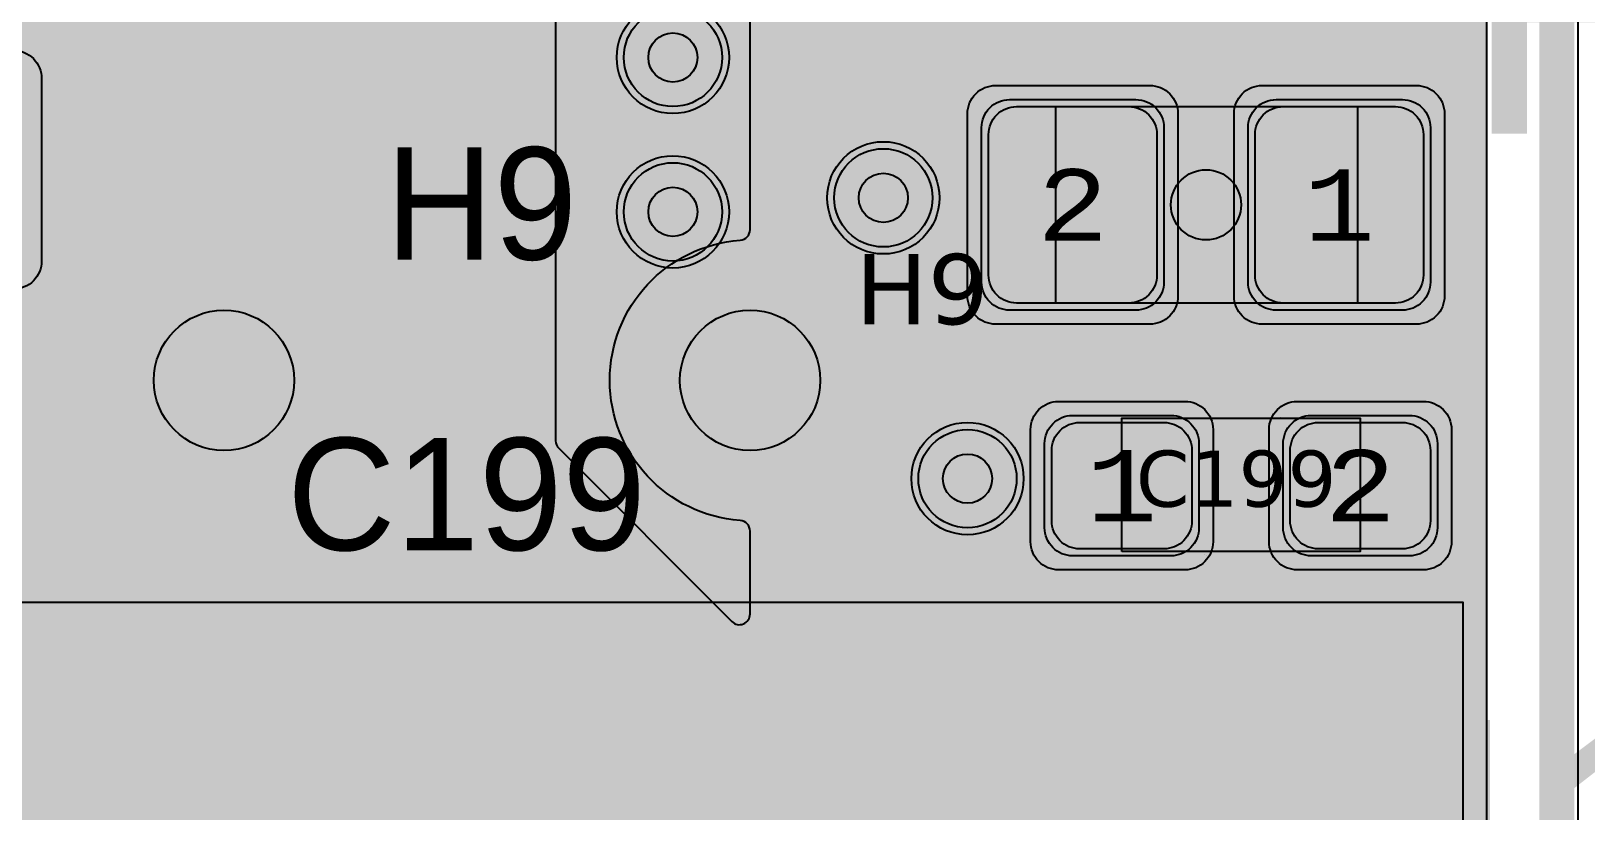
# Model space of a CAD drawing. Extents: x -28 to 199, y -61 to 255.
# Drawn here: x 159.12 to 170.21, y 186.43 to 191.99 of the extents above; entities that cross this region are included whole.
import ezdxf
from ezdxf.enums import TextEntityAlignment as Align

# ---------------------------------------------------------------- set-up
doc = ezdxf.new("R2010")
doc.units = 0
doc.header["$MEASUREMENT"] = 0
for name, color, linetype in [('ASSEMBLY_OUTLINES_TOP', 102, 'CONTINUOUS'), ('ASSEMBLY_PART_NUMBERS_BTM', 191, 'CONTINUOUS'), ('ASSEMBLY_PART_NUMBERS_TOP', 102, 'CONTINUOUS'), ('ASSEMBLY_REF_DES_TOP', 102, 'CONTINUOUS'), ('BOARD_OUTLINE', 10, 'CONTINUOUS'), ('DRILL_DRAWING', 21, 'CONTINUOUS'), ('GENERATED_SILKSCREEN_TOP', 140, 'CONTINUOUS'), ('MANUFACTURING_OUTLINES', 10, 'CONTINUOUS'), ('MOUNTING_HOLES_LAYER_2', 42, 'CONTINUOUS'), ('MOUNTING_HOLES_LAYER_3', 42, 'CONTINUOUS'), ('MOUNTING_HOLES_LAYER_BOT21', 42, 'CONTINUOUS'), ('MOUNTING_HOLES_LAYER_TOP', 42, 'CONTINUOUS'), ('PART_PADS_SMD_TOP', 150, 'CONTINUOUS'), ('PIN_NUMBERS_BTM', 8, 'CONTINUOUS'), ('PIN_NUMBERS_TOP', 8, 'CONTINUOUS'), ('PLACEMENT_OUTLINES_TOP', 130, 'CONTINUOUS'), ('PLANE_DATA_LAYER_BOTTOM', 10, 'CONTINUOUS'), ('PLANE_DATA_LAYER_TOP', 150, 'CONTINUOUS'), ('PLANE_SHAPES_LAYER_2', 230, 'CONTINUOUS'), ('PLANE_SHAPES_LAYER_3', 81, 'CONTINUOUS'), ('PLANE_SHAPES_LAYER_BOTTOM', 10, 'CONTINUOUS'), ('PLANE_SHAPES_LAYER_TOP', 150, 'CONTINUOUS'), ('ROUTE_BORDER', 151, 'CONTINUOUS'), ('SILKSCREEN_OUTLINES_TOP', 150, 'CONTINUOUS'), ('SILKSCREEN_REF_DES_TOP', 150, 'CONTINUOUS'), ('SOLDERMASK_PADS_BTM', 12, 'CONTINUOUS'), ('SOLDERMASK_PADS_TOP', 180, 'CONTINUOUS'), ('SOLDERPASTE_PADS_TOP', 180, 'CONTINUOUS'), ('TRACES_LAYER_BOTTOM', 10, 'CONTINUOUS'), ('TRACES_LAYER_TOP', 150, 'CONTINUOUS'), ('VIA_HOLES_LAYER_2', 30, 'CONTINUOUS'), ('VIA_HOLES_LAYER_3', 30, 'CONTINUOUS'), ('VIA_HOLES_LAYER_BOTTOM', 30, 'CONTINUOUS'), ('VIA_HOLES_LAYER_TOP', 30, 'CONTINUOUS'), ('VIA_PADS_LAYER_2', 230, 'CONTINUOUS'), ('VIA_PADS_LAYER_3', 81, 'CONTINUOUS'), ('VIA_PADS_LAYER_BOTTOM', 10, 'CONTINUOUS'), ('VIA_PADS_LAYER_TOP', 150, 'CONTINUOUS')]:
    doc.layers.add(name, color=color, linetype=linetype)
doc.styles.add('COURIER_NEW', font='COUR.TTF')
doc.styles.add('VERDANA', font='verdana.TTF')
doc.styles.add('VERIBEST_GERBER_0', font='txt')

msp = doc.modelspace()

# ---------------------------------------------------------------- hatches: boundary and pattern name
at = {"layer": 'ASSEMBLY_OUTLINES_TOP'}
h = msp.add_hatch(color=256, dxfattribs=at)
edge = h.paths.add_edge_path()
edge.add_arc((167.5, 190.75), 0.25, 0, 360)
at = {"layer": 'MOUNTING_HOLES_LAYER_2'}
h = msp.add_hatch(color=256, dxfattribs=at)
edge = h.paths.add_edge_path()
edge.add_arc((160.5, 189.5), 0.5, 0, 360)
h = msp.add_hatch(color=256, dxfattribs=at)
edge = h.paths.add_edge_path()
edge.add_arc((164.25, 189.5), 0.5, 0, 360)
at = {"layer": 'MOUNTING_HOLES_LAYER_3'}
h = msp.add_hatch(color=256, dxfattribs=at)
edge = h.paths.add_edge_path()
edge.add_arc((160.5, 189.5), 0.5, 0, 360)
h = msp.add_hatch(color=256, dxfattribs=at)
edge = h.paths.add_edge_path()
edge.add_arc((164.25, 189.5), 0.5, 0, 360)
at = {"layer": 'MOUNTING_HOLES_LAYER_BOT21'}
h = msp.add_hatch(color=256, dxfattribs=at)
edge = h.paths.add_edge_path()
edge.add_arc((160.5, 189.5), 0.5, 0, 360)
h = msp.add_hatch(color=256, dxfattribs=at)
edge = h.paths.add_edge_path()
edge.add_arc((164.25, 189.5), 0.5, 0, 360)
at = {"layer": 'MOUNTING_HOLES_LAYER_TOP'}
h = msp.add_hatch(color=256, dxfattribs=at)
edge = h.paths.add_edge_path()
edge.add_arc((160.5, 189.5), 0.5, 0, 360)
h = msp.add_hatch(color=256, dxfattribs=at)
edge = h.paths.add_edge_path()
edge.add_arc((164.25, 189.5), 0.5, 0, 360)
at = {"layer": 'PLANE_DATA_LAYER_BOTTOM'}
h = msp.add_hatch(color=256, dxfattribs=at)
h.paths.add_polyline_path([(169.5, 182.994348, -0.6681819935815638), (169.369918, 182.940467), (166.022318, 186.288067, -0.198909955685367), (166, 186.341948), (166, 188.182781, -0.2956984262160577), (166.045075, 188.252334, 0.6480680487453199), (166.045075, 189.347666, -0.2956984262160577), (166, 189.417219), (166, 217.499992, 0.414213562373095), (165.999992, 217.5), (158.000008, 217.5, 0.414213562373095), (158, 217.499992), (158, 214.902603, -0.198909955685367), (157.977682, 214.848722), (157.67296, 214.544, -0.6168695301195867), (157.543681, 214.586852, 0.8785732422549731), (156.353822, 214.567613, -0.381510988498814), (156.278107, 214.5), (154.489242, 214.5, -0.5383921361414893), (154.419199, 214.606207, 0.8971333277535124), (152.686954, 215.582199, -0.5138675206210099), (152.563046, 215.582199, 0.6767439981892426), (150.759836, 215.139914, -0.4545684732283138), (150.663608, 215.077263, 0.4628778347305008), (149.903822, 214.567613, -0.381510988498814), (149.828107, 214.5), (149.8262, 214.5, -0.414213562373095), (149.75, 214.5762), (149.75, 217.499992, 0.414213562373095), (149.749992, 217.5), (142.750008, 217.5, 0.414213562373095), (142.75, 217.499992), (142.75, 216.317137, -0.414213562373095), (142.6738, 216.240937), (130.8262, 216.240937, -0.414213562373095), (130.75, 216.317137), (130.75, 221.05161, -0.198909955685367), (130.772318, 221.105491), (131.644509, 221.977682, -0.1989133663344687), (131.698391, 222), (135.749992, 222, 0.414213562373095), (135.75, 222.000008), (135.75, 223.160834, -0.6295033319639212), (135.873908, 223.220251, 2.085404210499117), (135.873908, 224.779749, -0.629503331963921), (135.75, 224.839166), (135.75, 225.1738, -0.414213562373095), (135.8262, 225.25), (142.6738, 225.25, -0.414213562373095), (142.75, 225.1738), (142.75, 222.250008, 0.414213562373095), (142.750008, 222.25), (145.160834, 222.25, -0.6295033319639212), (145.220251, 222.126092, 2.085404210499117), (146.779749, 222.126092, -0.6295033319639212), (146.839166, 222.25), (147.910834, 222.25, -0.6295033319639212), (147.970251, 222.126092, 2.085404210499117), (149.529749, 222.126092, -0.6295033319639212), (149.589166, 222.25), (161.749992, 222.25, 0.414213562373095), (161.75, 222.250008), (161.75, 235.310363, -0.1756597936058653), (161.767701, 235.359192, 0.3625092994040193), (161.767701, 236.640808, -0.1756597936058653), (161.75, 236.689637), (161.75, 240.9238, -0.414213562373095), (161.8262, 241), (166.6738, 241, -0.414213562373095), (166.75, 240.9238), (166.75, 224.750008, 0.414213562373095), (166.750008, 224.75), (169.4238, 224.75, -0.414213562373095), (169.5, 224.6738)], flags=0)
h.paths.add_polyline_path([(133.75, 220, -0.9999999999999999), (135.75, 220, -0.9999999999999999)], flags=0)
h.paths.add_polyline_path([(137, 220, -0.9999999999999999), (139, 220, -0.9999999999999999)], flags=0)
h.paths.add_polyline_path([(138.04, 224, -0.9999999999999999), (140.04, 224, -0.9999999999999999)], flags=0)
h.paths.add_polyline_path([(140.25, 220, -0.9999999999999999), (142.25, 220, -0.9999999999999999)], flags=0)
h.paths.add_polyline_path([(161.96, 226.5, -0.9999999999999999), (163.96, 226.5, -0.9999999999999999)], flags=0)
h.paths.add_polyline_path([(161.96, 233, -0.9999999999999999), (163.96, 233, -0.9999999999999999)], flags=0)
h.paths.add_polyline_path([(161.96, 239.25, -0.9999999999999999), (163.96, 239.25, -0.9999999999999999)], flags=0)
h.paths.add_polyline_path([(163.285987, 219.388731, 1.7877343018547374), (163.285987, 220.411269, -0.1385740107174841), (163.246107, 220.4), (154.653893, 220.4, -0.1385740107174841), (154.614013, 220.411269, 1.7877343018547374), (154.614013, 219.388731, -0.1385740107174841), (154.653893, 219.4), (163.246107, 219.4, -0.1385740107174841)], flags=0)
h.paths.add_polyline_path([(164.5, 226.5, -0.9999999999999999), (166.5, 226.5, -0.9999999999999999)], flags=0)
h.paths.add_polyline_path([(164.5, 233, -0.9999999999999999), (166.5, 233, -0.9999999999999999)], flags=0)
h.paths.add_polyline_path([(164.5, 239.25, -0.9999999999999999), (166.5, 239.25, -0.9999999999999999)], flags=0)
at = {"layer": 'PLANE_DATA_LAYER_TOP'}
msp.add_hatch(color=256, dxfattribs=at).paths.add_polyline_path([(164.25, 205.6738, 0.414213562373095), (164.1738, 205.75), (163.421893, 205.75, 0.381510988498814), (163.346178, 205.682387, -0.892996716737021), (162.153822, 205.682387, 0.381510988498814), (162.078107, 205.75), (161.5762, 205.75, 0.414213562373095), (161.5, 205.6738), (161.5, 201.750008, -0.414213562373095), (161.499992, 201.75), (154.2262, 201.75, 0.414213562373095), (154.15, 201.6738), (154.15, 201.284993), (154.15, 201.284992, 0.1989099556852985), (154.172318, 201.231111), (158.04635, 197.357079, -0.1989122151386246), (158.192797, 197.003526), (158.192797, 195.517823, 0.0395919652812843), (158.19375, 195.505812, -0.0395902007634606), (158.2, 195.427002), (158.2, 195.427), (158.2, 195.3762, 0.414213562373095), (158.2762, 195.3), (161.095925, 195.3, -0.1989122151386246), (161.449478, 195.153553), (162.717217, 193.885814, -0.1989122151386141), (162.863664, 193.532261), (162.863664, 189.069764), (162.863664, 189.069763, 0.198909955685367), (162.885982, 189.015882), (164.119918, 187.781946, 0.6681819935815638), (164.25, 187.835827), (164.25, 187.835828), (164.25, 188.426501, 0.3936083065980414), (164.179195, 188.50251, -0.3936069474596152), (163.25, 189.5, -0.3936069474596152), (164.179195, 190.49749, 0.3936083065980414), (164.25, 190.573499), (164.25, 195.810362), (164.25, 195.810363, 0.1756597936058653), (164.232299, 195.859192, -0.1756616708770249), (164, 196.5, -0.1756616708770249), (164.232299, 197.140808, 0.1756597936058653), (164.25, 197.189637), (164.25, 197.189638)], flags=0)
h = msp.add_hatch(color=256, dxfattribs=at)
h.paths.add_polyline_path([(163.879888, 186.5762, -0.414213562373095), (163.803688, 186.5), (152.460998, 186.5, -0.819189251305587), (152.431587, 186.646495, 4.980872284116062), (151.968413, 186.646495, -0.8191892513054432), (151.939002, 186.5), (151.750008, 186.5, 0.414213562373095), (151.75, 186.499992), (151.75, 183.028669, -0.1989099556854355), (151.727682, 182.974788), (149.896447, 181.143553, 0.1989122151386141), (149.75, 180.79), (149.75, 177.0762, -0.414213562373095), (149.6738, 177), (148.7262, 177, -0.414213562373095), (148.65, 177.0762), (148.65, 195.268759, 0.1989122151386141), (148.503553, 195.622312), (144.422318, 199.703547, -0.198909955685367), (144.4, 199.757428), (144.4, 200.918278, -0.854439222134), (144.54869, 200.941765, 0.8544353290949517), (146.5, 201.25), (146.5, 201.250002, 0.0842844278408749), (146.443968, 201.580039, -0.6810727290850475), (146.551388, 201.672619, 0.7928637207765814), (148.465365, 203.87914, -0.1578452520740635), (148.450906, 203.9238, -0.414213562373095), (148.527106, 204), (151.6738, 204, -0.414213562373095), (151.75, 203.9238), (151.75, 203.589166, -0.629503331963921), (151.626092, 203.529749, 2.085404210499117), (151.626092, 201.970251, -0.6295033319639212), (151.75, 201.910834), (151.75, 201.750008, 0.414213562373095), (151.750008, 201.75), (153.0738, 201.75, -0.414213562373095), (153.15, 201.6738), (153.15, 201.046323, 0.1989122151386141), (153.296447, 200.69277), (157.170479, 196.818738, -0.198909955685367), (157.192797, 196.764857), (157.192797, 195.434201, 0.0395902007634605), (157.199047, 195.355391, -0.0395919652812855), (157.2, 195.34338), (157.2, 195.153893, -0.1385740107174842), (157.188731, 195.114013, 0.1385725087961739), (157.1, 194.8, 0.5864476275428755), (158.014013, 194.288731, -0.1385740107174031), (158.053893, 194.3), (160.857255, 194.3, -0.1989133663344687), (160.911137, 194.277682), (161.841346, 193.347473, -0.1989099556854355), (161.863664, 193.293592), (161.863664, 188.831094, 0.1989122151386141), (162.010111, 188.477541), (163.85757, 186.630082, -0.1989099556852985), (163.879888, 186.576201)], flags=0)
h.paths.add_polyline_path([(145.75, 199.25, -0.9999999999999999), (148.75, 199.25, -0.9999999999999999)], flags=0)
h.paths.add_polyline_path([(150.5, 201, -0.9999999999999999), (151.7, 201, -0.9999999999999999)], flags=0)
h.paths.add_polyline_path([(153.75, 190.75, -0.9999999999999999), (155.75, 190.75, -0.9999999999999999)], flags=0)
h.paths.add_polyline_path([(153.75, 193, -0.9999999999999999), (155.75, 193, -0.9999999999999999)], flags=0)
h.paths.add_polyline_path([(159.5, 189.5, -0.9999999999999999), (161.5, 189.5, -0.9999999999999999)], flags=0)
at = {"layer": 'PLANE_SHAPES_LAYER_2'}
h = msp.add_hatch(color=256, dxfattribs=at)
h.paths.add_polyline_path([(169.5, 129.25), (149.5, 129.25), (142.25, 122), (142.25, 90.5), (147.5, 90.5), (147.5, 80), (154, 80), (154, 69.25), (131.75, 69.25), (131.75, 73.25), (121.25, 73.25), (121.25, 81), (110.5, 81), (110.5, 125.75), (106.5, 125.75), (106.5, 128.75), (93.5, 128.75), (93.5, 120.25), (91.75, 120.25), (91.75, 121.5), (80, 121.5), (80, 118.25), (73.25, 118.25), (73.25, 124.5), (67.5, 124.5), (67.5, 128), (57.75, 128), (57.75, 120.25), (55.25, 120.25), (55.25, 121.5), (47.5, 121.5), (47.5, 119), (35, 119), (35, 134.75), (32.75, 134.75), (32.75, 159.75), (29.25, 159.75), (29.25, 175.25), (22.5, 175.25), (22.5, 195.25), (17.25, 195.25), (17.25, 198), (22.5, 198), (22.5, 216.5), (40.25, 216.5), (40.25, 235.5), (54.5, 235.5), (54.5, 254), (87.25, 254), (87.25, 236.25), (86.25, 236.25), (86.25, 228.75), (81, 228.75), (81, 218.75), (95.25, 218.75), (95.25, 194.5), (87, 194.5), (87, 172), (131.1, 172), (131.1, 208.75), (115.5, 208.75), (115.5, 213.75), (106.75, 213.75), (106.75, 218.75), (110.25, 222.25), (110.25, 226.25), (142.5, 226.25), (142.5, 221.5), (160.5, 221.5), (160.5, 240.75), (169.5, 240.75)])
h.paths.add_polyline_path([(35.5, 149.5), (41.75, 149.5), (41.75, 152), (39.25, 152), (39.25, 154), (37.75, 154), (37.75, 152), (35.5, 152)], flags=16)
h.paths.add_polyline_path([(37.5, 125.75), (37.5, 128.75), (42.75, 128.75), (42.75, 125.75)], flags=16)
h.paths.add_polyline_path([(52, 127.75), (52, 130.75), (54.25, 130.75), (54.25, 127.75)], flags=16)
h.paths.add_polyline_path([(50.75, 219.5), (50.75, 226.5), (71.75, 226.5), (71.75, 219.5)], flags=16)
h.paths.add_polyline_path([(66.5, 150.75), (66.5, 177.5), (72.25, 177.5), (72.25, 150.75)], flags=16)
h.paths.add_polyline_path([(47.25, 185.25), (73, 185.25), (73, 188.25), (70.25, 188.25), (70.25, 191), (47.25, 191)], flags=16)
h.paths.add_polyline_path([(84.5, 208), (84.5, 212.75), (85, 212.75), (85, 208)], flags=16)
h.paths.add_polyline_path([(61.5, 137.25), (87.75, 137.25), (87.75, 140.5), (84.75, 140.5), (84.75, 143), (61.5, 143)], flags=16)
h.paths.add_polyline_path([(88.75, 127), (88.75, 130), (91, 130), (91, 127)], flags=16)
h.paths.add_polyline_path([(85.5, 130.25), (85.5, 132.5), (91, 132.5), (91, 130.25)], flags=16)
h.paths.add_polyline_path([(108.75, 142.25), (135.75, 142.25), (135.75, 145.75), (132.25, 145.75), (132.25, 149), (108.75, 149)], flags=16)
h.paths.add_polyline_path([(114.25, 126.75), (140.75, 126.75), (140.75, 129.75), (137.25, 129.75), (137.25, 133), (114.25, 133)], flags=16)
h.paths.add_polyline_path([(155.25, 180.25), (166.25, 180.25), (166.25, 186.25), (152.25, 186.25), (152.25, 183), (155.25, 183)], flags=16)
at = {"layer": 'PLANE_SHAPES_LAYER_3'}
h = msp.add_hatch(color=256, dxfattribs=at)
h.paths.add_polyline_path([(169.5, 129.25), (149.5, 129.25), (142.25, 122), (142.25, 90.5), (147.5, 90.5), (147.5, 80), (154, 80), (154, 69.25), (131.75, 69.25), (131.75, 73.25), (121.25, 73.25), (121.25, 81), (110.5, 81), (110.5, 125.75), (106.5, 125.75), (106.5, 128.75), (93.5, 128.75), (93.5, 120.25), (91.75, 120.25), (91.75, 121.5), (80, 121.5), (80, 118.25), (73.25, 118.25), (73.25, 124.5), (67.5, 124.5), (67.5, 127.75), (58.25, 127.75), (58.25, 130.25), (88.75, 130.25), (88.75, 127), (91, 127), (91, 132.5), (55, 132.5), (55, 131.25), (52, 131.25), (52, 127.75), (55, 127.75), (55, 127.25), (57.75, 127.25), (57.75, 120.25), (55.25, 120.25), (55.25, 121.5), (47.5, 121.5), (47.5, 119), (35, 119), (35, 134.75), (32.75, 134.75), (32.75, 159.75), (29.25, 159.75), (29.25, 175.25), (22.5, 175.25), (22.5, 195.25), (17.25, 195.25), (17.25, 198), (22.5, 198), (22.5, 216.5), (40.25, 216.5), (40.25, 235.5), (54.5, 235.5), (54.5, 254), (87.25, 254), (87.25, 236.25), (86.25, 236.25), (86.25, 228.75), (81, 228.75), (81, 218.75), (95.25, 218.75), (95.25, 194.5), (87, 194.5), (87, 172), (131.1, 172), (131.1, 208.75), (115.5, 208.75), (115.5, 213.75), (106.75, 213.75), (106.75, 218.75), (110.25, 222.25), (110.25, 226.25), (142.5, 226.25), (142.5, 221.5), (160.5, 221.5), (160.5, 240.75), (169.5, 240.75)])
h.paths.add_polyline_path([(35.5, 149.5), (41.75, 149.5), (41.75, 152), (39.25, 152), (39.25, 154), (37.75, 154), (37.75, 152), (35.5, 152)], flags=16)
h.paths.add_polyline_path([(37.5, 125.75), (37.5, 128.75), (42.75, 128.75), (42.75, 125.75)], flags=16)
h.paths.add_polyline_path([(50.75, 219.5), (50.75, 226.5), (71.75, 226.5), (71.75, 219.5)], flags=16)
h.paths.add_polyline_path([(66.5, 150.75), (66.5, 177.5), (72.25, 177.5), (72.25, 150.75)], flags=16)
h.paths.add_polyline_path([(47.25, 185.25), (73, 185.25), (73, 188.25), (70.25, 188.25), (70.25, 191), (47.25, 191)], flags=16)
h.paths.add_polyline_path([(84.5, 208), (84.5, 212.75), (85, 212.75), (85, 208)], flags=16)
h.paths.add_polyline_path([(61.5, 137.25), (87.75, 137.25), (87.75, 140.5), (84.75, 140.5), (84.75, 143), (61.5, 143)], flags=16)
h.paths.add_polyline_path([(108.75, 142.25), (135.75, 142.25), (135.75, 145.75), (132.25, 145.75), (132.25, 149), (108.75, 149)], flags=16)
h.paths.add_polyline_path([(114.25, 126.75), (140.75, 126.75), (140.75, 129.75), (137.25, 129.75), (137.25, 133), (114.25, 133)], flags=16)
h.paths.add_polyline_path([(155.25, 180.25), (166.25, 180.25), (166.25, 186.25), (152.25, 186.25), (152.25, 183), (155.25, 183)], flags=16)
at = {"layer": 'VIA_HOLES_LAYER_2'}
h = msp.add_hatch(color=256, dxfattribs=at)
edge = h.paths.add_edge_path()
edge.add_arc((163.7, 191.8), 0.175, 0, 360)
h = msp.add_hatch(color=256, dxfattribs=at)
edge = h.paths.add_edge_path()
edge.add_arc((165.2, 190.8), 0.175, 0, 360)
h = msp.add_hatch(color=256, dxfattribs=at)
edge = h.paths.add_edge_path()
edge.add_arc((163.7, 190.7), 0.175, 0, 360)
h = msp.add_hatch(color=256, dxfattribs=at)
edge = h.paths.add_edge_path()
edge.add_arc((165.8, 188.8), 0.175, 0, 360)
at = {"layer": 'VIA_HOLES_LAYER_3'}
h = msp.add_hatch(color=256, dxfattribs=at)
edge = h.paths.add_edge_path()
edge.add_arc((163.7, 191.8), 0.175, 0, 360)
h = msp.add_hatch(color=256, dxfattribs=at)
edge = h.paths.add_edge_path()
edge.add_arc((165.2, 190.8), 0.175, 0, 360)
h = msp.add_hatch(color=256, dxfattribs=at)
edge = h.paths.add_edge_path()
edge.add_arc((163.7, 190.7), 0.175, 0, 360)
h = msp.add_hatch(color=256, dxfattribs=at)
edge = h.paths.add_edge_path()
edge.add_arc((165.8, 188.8), 0.175, 0, 360)
at = {"layer": 'VIA_HOLES_LAYER_BOTTOM'}
h = msp.add_hatch(color=256, dxfattribs=at)
edge = h.paths.add_edge_path()
edge.add_arc((163.7, 191.8), 0.175, 0, 360)
h = msp.add_hatch(color=256, dxfattribs=at)
edge = h.paths.add_edge_path()
edge.add_arc((165.2, 190.8), 0.175, 0, 360)
h = msp.add_hatch(color=256, dxfattribs=at)
edge = h.paths.add_edge_path()
edge.add_arc((163.7, 190.7), 0.175, 0, 360)
h = msp.add_hatch(color=256, dxfattribs=at)
edge = h.paths.add_edge_path()
edge.add_arc((165.8, 188.8), 0.175, 0, 360)
at = {"layer": 'VIA_HOLES_LAYER_TOP'}
h = msp.add_hatch(color=256, dxfattribs=at)
edge = h.paths.add_edge_path()
edge.add_arc((163.7, 191.8), 0.175, 0, 360)
h = msp.add_hatch(color=256, dxfattribs=at)
edge = h.paths.add_edge_path()
edge.add_arc((165.2, 190.8), 0.175, 0, 360)
h = msp.add_hatch(color=256, dxfattribs=at)
edge = h.paths.add_edge_path()
edge.add_arc((163.7, 190.7), 0.175, 0, 360)
h = msp.add_hatch(color=256, dxfattribs=at)
edge = h.paths.add_edge_path()
edge.add_arc((165.8, 188.8), 0.175, 0, 360)

# ---------------------------------------------------------------- linework, layer by layer
at = {"layer": 'ASSEMBLY_OUTLINES_TOP'}
for points in [[(166.43, 190.05), (166.43, 191.45), (168.58, 191.45), (168.58, 190.05)], [(166.9, 188.28), (166.9, 189.23), (168.6, 189.23), (168.6, 188.28)]]:
    msp.add_lwpolyline(points, close=True, dxfattribs=at)
at = {"layer": 'ASSEMBLY_OUTLINES_TOP', "const_width": 0.1}
msp.add_lwpolyline([(166.75, 190.25), (166.75, 191.25)], dxfattribs=at)
at = {"layer": 'ASSEMBLY_OUTLINES_TOP'}
for points, const_width in [([(167, 190.25), (167, 191.25), (168, 191.25), (168, 190.25)], 0.1), ([(148.83, 178.62), (148.83, 187.92), (169.33, 187.92), (169.33, 178.62)], 0.2)]:
    msp.add_lwpolyline(points, close=True, dxfattribs=dict(at, const_width=const_width))
msp.add_circle((167.5, 190.75), 0.25, dxfattribs=at)
msp.add_solid([(157.91, 187.54), (160.41, 187.54), (157.91, 188.29), (160.41, 188.29)], dxfattribs=at)
at = {"layer": 'BOARD_OUTLINE', "const_width": 0.25}
msp.add_lwpolyline([(0, 1.5), (0, 253.5, -0.4142135624), (1.5, 255), (168.5, 255, -0.4142135624), (170, 253.5), (170, 1.5, -0.4142135624), (168.5, 0), (1.5, 0, -0.4142135624)], format="xyb", close=True, dxfattribs=at)
at = {"layer": 'GENERATED_SILKSCREEN_TOP', "const_width": 0.15}
for points in [[(165.65, 190), (165.65, 191.5)], [(161.7572, 190.3624), (161.7588, 190.356), (161.7628, 190.352), (161.7676, 190.3496), (161.7732, 190.3488), (161.7796, 190.3496), (161.7852, 190.352), (161.7892, 190.356), (161.7908, 190.3624), (161.7908, 190.7304), (162.2972, 190.7304), (162.2972, 190.3624), (162.298, 190.356), (162.302, 190.352), (162.3076, 190.3496), (162.3132, 190.3488), (162.3188, 190.3496), (162.3236, 190.352), (162.3276, 190.356), (162.3292, 190.3624), (162.3292, 191.1304), (162.3276, 191.136), (162.3236, 191.1408), (162.3188, 191.1432), (162.3132, 191.144), (162.3076, 191.1432), (162.302, 191.1408), (162.298, 191.136), (162.2972, 191.1304), (162.2972, 190.7624), (161.7908, 190.7624), (161.7908, 191.1304), (161.7892, 191.136), (161.7852, 191.1408), (161.7796, 191.1432), (161.7732, 191.144), (161.7676, 191.1432), (161.7628, 191.1408), (161.7588, 191.136), (161.7572, 191.1304), (161.7572, 190.3624)], [(162.6556, 190.3496), (162.5212, 190.4592), (162.5172, 190.4632), (162.5164, 190.4656), (162.5164, 190.468), (162.5172, 190.4736), (162.5204, 190.4792), (162.5236, 190.4832), (162.5284, 190.4864), (162.534, 190.4872), (162.5396, 190.4856), (162.67, 190.3792), (162.9284, 190.3792), (163.0532, 190.48), (163.0532, 190.7672), (162.9444, 190.6792), (162.9412, 190.6776), (162.9404, 190.6768), (162.938, 190.676), (162.9348, 190.676), (162.6652, 190.676), (162.662, 190.676), (162.6572, 190.6776), (162.6556, 190.6792), (162.5212, 190.788), (162.5196, 190.7888), (162.518, 190.7904), (162.5164, 190.7928), (162.5148, 190.7984), (162.514, 190.8016), (162.514, 191.0208), (162.5148, 191.0248), (162.5164, 191.028), (162.518, 191.0304), (162.5196, 191.0312), (162.5212, 191.0336), (162.6556, 191.1432), (162.6588, 191.144), (162.6612, 191.1448), (162.662, 191.1456), (162.6652, 191.1464), (162.9348, 191.1464), (162.938, 191.1456), (162.9388, 191.1456), (162.9396, 191.1448), (162.942, 191.144), (162.9452, 191.1432), (163.0796, 191.0336), (163.082, 191.0296), (163.0828, 191.0264), (163.0844, 191.024), (163.0852, 191.0208), (163.0852, 190.472), (163.0844, 190.4696), (163.0828, 190.464), (163.082, 190.4624), (163.0796, 190.4592), (162.9452, 190.3496), (162.9412, 190.348), (162.9404, 190.3472), (162.9388, 190.3472), (162.9372, 190.3464), (162.9364, 190.3464), (162.9348, 190.3464), (162.6652, 190.3464), (162.662, 190.3472), (162.6588, 190.348), (162.6556, 190.3496)], [(162.5468, 191.0128), (162.5468, 190.8096), (162.67, 190.708), (162.9284, 190.708), (163.0532, 190.8096), (163.0532, 191.0128), (162.9284, 191.1136), (162.67, 191.1136), (162.5468, 191.0128)], [(161.9272, 188.3092), (161.9208, 188.3076), (161.9176, 188.3044), (161.9152, 188.2988), (161.9144, 188.2924), (161.9152, 188.2868), (161.9176, 188.2812), (161.9208, 188.2772), (161.9272, 188.2764), (162.2392, 188.2764), (162.2448, 188.2772), (162.2496, 188.2812), (162.252, 188.2868), (162.2528, 188.2924), (162.252, 188.2988), (162.2496, 188.3044), (162.2448, 188.3076), (162.2392, 188.3092), (162.0984, 188.3092), (162.0984, 189.0604), (162.0976, 189.066), (162.0952, 189.07), (162.0912, 189.0724), (162.0856, 189.0732), (162.0816, 189.074), (162.0776, 189.074), (162.0744, 189.0724), (162.0712, 189.0692), (161.9152, 188.85), (161.9128, 188.8444), (161.9128, 188.8388), (161.9152, 188.834), (161.9192, 188.83), (161.924, 188.8268), (161.9296, 188.8252), (161.9328, 188.8252), (161.9352, 188.826), (161.9392, 188.8308), (162.0672, 189.01), (162.0672, 188.3092), (161.9272, 188.3092)], [(161.1992, 188.2796), (161.0648, 188.3892), (161.0608, 188.3916), (161.06, 188.3948), (161.0584, 188.398), (161.0576, 188.402), (161.0576, 188.9508), (161.0584, 188.9548), (161.06, 188.958), (161.0616, 188.9596), (161.0624, 188.9612), (161.064, 188.9636), (161.1992, 189.0732), (161.2016, 189.074), (161.204, 189.0748), (161.2048, 189.0756), (161.208, 189.0764), (161.4776, 189.0764), (161.4816, 189.0756), (161.4832, 189.0748), (161.4856, 189.074), (161.488, 189.0732), (161.6232, 188.9636), (161.6264, 188.9596), (161.628, 188.9532), (161.6272, 188.9484), (161.6256, 188.9444), (161.6232, 188.9412), (161.6192, 188.938), (161.6152, 188.9356), (161.6112, 188.9348), (161.6072, 188.9348), (161.604, 188.9372), (161.472, 189.0436), (161.2136, 189.0436), (161.0904, 188.9428), (161.0904, 188.41), (161.2136, 188.3092), (161.472, 188.3092), (161.604, 188.4156), (161.6072, 188.4172), (161.6112, 188.418), (161.6152, 188.4172), (161.6192, 188.4148), (161.6232, 188.4116), (161.6256, 188.4076), (161.6272, 188.4028), (161.628, 188.398), (161.6264, 188.3932), (161.6232, 188.3892), (161.488, 188.2796), (161.4848, 188.278), (161.484, 188.2772), (161.4816, 188.2772), (161.4808, 188.2764), (161.48, 188.2764), (161.4776, 188.2764), (161.208, 188.2764), (161.2048, 188.2772), (161.2016, 188.278), (161.1992, 188.2796)], [(162.6816, 188.2796), (162.5472, 188.3892), (162.5432, 188.3932), (162.5424, 188.3956), (162.5424, 188.398), (162.5432, 188.4036), (162.5464, 188.4092), (162.5496, 188.4132), (162.5544, 188.4164), (162.56, 188.4172), (162.5656, 188.4156), (162.696, 188.3092), (162.9544, 188.3092), (163.0792, 188.41), (163.0792, 188.6972), (162.9704, 188.6092), (162.9672, 188.6076), (162.9664, 188.6068), (162.964, 188.606), (162.9608, 188.606), (162.6912, 188.606), (162.688, 188.606), (162.6832, 188.6076), (162.6816, 188.6092), (162.5472, 188.718), (162.5456, 188.7188), (162.544, 188.7204), (162.5424, 188.7228), (162.5408, 188.7284), (162.54, 188.7316), (162.54, 188.9508), (162.5408, 188.9548), (162.5424, 188.958), (162.544, 188.9604), (162.5456, 188.9612), (162.5472, 188.9636), (162.6816, 189.0732), (162.6848, 189.074), (162.6872, 189.0748), (162.688, 189.0756), (162.6912, 189.0764), (162.9608, 189.0764), (162.964, 189.0756), (162.9648, 189.0756), (162.9656, 189.0748), (162.968, 189.074), (162.9712, 189.0732), (163.1056, 188.9636), (163.108, 188.9596), (163.1088, 188.9564), (163.1104, 188.954), (163.1112, 188.9508), (163.1112, 188.402), (163.1104, 188.3996), (163.1088, 188.394), (163.108, 188.3924), (163.1056, 188.3892), (162.9712, 188.2796), (162.9672, 188.278), (162.9664, 188.2772), (162.9648, 188.2772), (162.9632, 188.2764), (162.9624, 188.2764), (162.9608, 188.2764), (162.6912, 188.2764), (162.688, 188.2772), (162.6848, 188.278), (162.6816, 188.2796)], [(162.5728, 188.9428), (162.5728, 188.7396), (162.696, 188.638), (162.9544, 188.638), (163.0792, 188.7396), (163.0792, 188.9428), (162.9544, 189.0436), (162.696, 189.0436), (162.5728, 188.9428)], [(163.4376, 188.2796), (163.3032, 188.3892), (163.2992, 188.3932), (163.2984, 188.3956), (163.2984, 188.398), (163.2992, 188.4036), (163.3024, 188.4092), (163.3056, 188.4132), (163.3104, 188.4164), (163.316, 188.4172), (163.3216, 188.4156), (163.452, 188.3092), (163.7104, 188.3092), (163.8352, 188.41), (163.8352, 188.6972), (163.7264, 188.6092), (163.7232, 188.6076), (163.7224, 188.6068), (163.72, 188.606), (163.7168, 188.606), (163.4472, 188.606), (163.444, 188.606), (163.4392, 188.6076), (163.4376, 188.6092), (163.3032, 188.718), (163.3016, 188.7188), (163.3, 188.7204), (163.2984, 188.7228), (163.2968, 188.7284), (163.296, 188.7316), (163.296, 188.9508), (163.2968, 188.9548), (163.2984, 188.958), (163.3, 188.9604), (163.3016, 188.9612), (163.3032, 188.9636), (163.4376, 189.0732), (163.4408, 189.074), (163.4432, 189.0748), (163.444, 189.0756), (163.4472, 189.0764), (163.7168, 189.0764), (163.72, 189.0756), (163.7208, 189.0756), (163.7216, 189.0748), (163.724, 189.074), (163.7272, 189.0732), (163.8616, 188.9636), (163.864, 188.9596), (163.8648, 188.9564), (163.8664, 188.954), (163.8672, 188.9508), (163.8672, 188.402), (163.8664, 188.3996), (163.8648, 188.394), (163.864, 188.3924), (163.8616, 188.3892), (163.7272, 188.2796), (163.7232, 188.278), (163.7224, 188.2772), (163.7208, 188.2772), (163.7192, 188.2764), (163.7184, 188.2764), (163.7168, 188.2764), (163.4472, 188.2764), (163.444, 188.2772), (163.4408, 188.278), (163.4376, 188.2796)], [(163.3288, 188.9428), (163.3288, 188.7396), (163.452, 188.638), (163.7104, 188.638), (163.8352, 188.7396), (163.8352, 188.9428), (163.7104, 189.0436), (163.452, 189.0436), (163.3288, 188.9428)]]:
    msp.add_lwpolyline(points, dxfattribs=at)
for points in [[(167.769515, 191.450005, 1.10969e-05), (167.769508, 191.449995), (167.230492, 191.449995, 1.10969e-05), (167.230485, 191.450005), (167.769515, 191.450005)], [(167.769515, 190.049995), (167.230485, 190.049995, 1.10969e-05), (167.230492, 190.050005), (167.769508, 190.050005, 1.10969e-05), (167.769515, 190.049995)], [(168.042098, 189.230005, 1.22306e-05), (168.042089, 189.229995), (167.457911, 189.229995, 1.22306e-05), (167.457902, 189.230005), (168.042098, 189.230005)], [(168.033844, 188.279995), (167.466156, 188.279995, 1.1642e-05), (167.466164, 188.280005), (168.033836, 188.280005, 1.1642e-05), (168.033844, 188.279995)]]:
    msp.add_lwpolyline(points, format="xyb", dxfattribs=at)
msp.add_lwpolyline([(148.83, 178.62), (148.83, 187.92), (169.33, 187.92), (169.33, 178.62)], close=True, dxfattribs=at)
at = {"layer": 'MANUFACTURING_OUTLINES'}
msp.add_lwpolyline([(170.150405, 1.5, -0.4142135624), (168.5, -0.150405), (1.5, -0.150405, -0.4142135624), (-0.150405, 1.5), (-0.150405, 253.5, -0.4142135624), (1.5, 255.150405), (168.5, 255.150405, -0.4142135624), (170.150405, 253.5)], format="xyb", close=True, dxfattribs=at)
at = {"layer": 'MOUNTING_HOLES_LAYER_2'}
for centre in [(160.5, 189.5), (164.25, 189.5)]:
    msp.add_circle(centre, 0.5, dxfattribs=at)
at = {"layer": 'MOUNTING_HOLES_LAYER_3'}
for centre in [(160.5, 189.5), (164.25, 189.5)]:
    msp.add_circle(centre, 0.5, dxfattribs=at)
at = {"layer": 'MOUNTING_HOLES_LAYER_BOT21'}
for centre in [(160.5, 189.5), (164.25, 189.5)]:
    msp.add_circle(centre, 0.5, dxfattribs=at)
at = {"layer": 'MOUNTING_HOLES_LAYER_TOP'}
for centre in [(160.5, 189.5), (164.25, 189.5)]:
    msp.add_circle(centre, 0.5, dxfattribs=at)
at = {"layer": 'PART_PADS_SMD_TOP'}
for points in [[(167, 191.5, -0.4142135624), (167.2, 191.3), (167.2, 190.2, -0.4142135624), (167, 190), (166.1, 190, -0.4142135624), (165.9, 190.2), (165.9, 191.3, -0.4142135624), (166.1, 191.5)], [(168.9, 191.5, -0.4142135624), (169.1, 191.3), (169.1, 190.2, -0.4142135624), (168.9, 190), (168, 190, -0.4142135624), (167.8, 190.2), (167.8, 191.3, -0.4142135624), (168, 191.5)], [(166.35, 189.05, -0.4142135624), (166.55, 189.25), (167.25, 189.25, -0.4142135624), (167.45, 189.05), (167.45, 188.45, -0.4142135624), (167.25, 188.25), (166.55, 188.25, -0.4142135624), (166.35, 188.45)], [(168.05, 189.05, -0.4142135624), (168.25, 189.25), (168.95, 189.25, -0.4142135624), (169.15, 189.05), (169.15, 188.45, -0.4142135624), (168.95, 188.25), (168.25, 188.25, -0.4142135624), (168.05, 188.45)]]:
    msp.add_lwpolyline(points, format="xyb", close=True, dxfattribs=at)
at = {"layer": 'PLACEMENT_OUTLINES_TOP'}
for points in [[(166.43, 190.05), (166.43, 191.45), (168.58, 191.45), (168.58, 190.05)], [(166.9, 188.28), (166.9, 189.23), (168.6, 189.23), (168.6, 188.28)], [(148.83, 178.62), (148.83, 187.92), (169.33, 187.92), (169.33, 178.62)]]:
    msp.add_lwpolyline(points, close=True, dxfattribs=at)
at = {"layer": 'PLANE_DATA_LAYER_TOP'}
msp.add_lwpolyline([(158.2762, 195.3), (161.095925, 195.3, -0.1989122151), (161.449478, 195.153553), (162.717217, 193.885814, -0.1989122151), (162.863664, 193.532261), (162.863664, 189.069764), (162.863664, 189.069763, 0.1989099557), (162.885982, 189.015882), (164.119918, 187.781946, 0.6681819936), (164.25, 187.835827), (164.25, 187.835828), (164.25, 188.426501, 0.3936083066), (164.179195, 188.50251, -0.3936069475), (163.25, 189.5, -0.3936069475), (164.179195, 190.49749, 0.3936083066), (164.25, 190.573499), (164.25, 195.810362), (164.25, 195.810363, 0.1756597936), (164.232299, 195.859192, -0.1756616709), (164, 196.5, -0.1756616709), (164.232299, 197.140808, 0.1756597936), (164.25, 197.189637), (164.25, 197.189638), (164.25, 205.6738, 0.4142135624)], format="xyb", dxfattribs=at)
at = {"layer": 'PLANE_SHAPES_LAYER_BOTTOM'}
msp.add_solid([(166, 178.75), (169.5, 178.75), (166, 218.25), (169.5, 218.25)], dxfattribs=at)
at = {"layer": 'PLANE_SHAPES_LAYER_TOP'}
msp.add_solid([(151.75, 186.5), (164.25, 186.5), (151.75, 201.75), (164.25, 201.75)], dxfattribs=at)
at = {"layer": 'ROUTE_BORDER'}
msp.add_lwpolyline([(0.635, 2.135), (0.635, 252.5, -0.4142135624), (2.135, 254), (168, 254, -0.4142135624), (169.5, 252.5), (169.5, 2.135, -0.4142135624), (168, 0.635), (2.135, 0.635, -0.4142135624)], format="xyb", close=True, dxfattribs=at)
at = {"layer": 'SILKSCREEN_OUTLINES_TOP', "const_width": 0.15}
msp.add_lwpolyline([(165.65, 190), (165.65, 191.5)], dxfattribs=at)
at = {"layer": 'SILKSCREEN_OUTLINES_TOP'}
for points in [[(166.43, 190.05), (166.43, 191.45), (168.58, 191.45), (168.58, 190.05)], [(166.9, 188.28), (166.9, 189.23), (168.6, 189.23), (168.6, 188.28)], [(148.83, 178.62), (148.83, 187.92), (169.33, 187.92), (169.33, 178.62)]]:
    msp.add_lwpolyline(points, close=True, dxfattribs=at)
at = {"layer": 'SOLDERMASK_PADS_BTM'}
msp.add_lwpolyline([(159, 191.85, -0.4142135624), (159.2, 191.65), (159.2, 190.35, -0.4142135624), (159, 190.15), (157.9, 190.15, -0.4142135624), (157.7, 190.35), (157.7, 191.65, -0.4142135624), (157.9, 191.85)], format="xyb", close=True, dxfattribs=at)
at = {"layer": 'SOLDERMASK_PADS_TOP'}
for points in [[(167.1, 191.6, -0.4142135624), (167.3, 191.4), (167.3, 190.1, -0.4142135624), (167.1, 189.9), (166, 189.9, -0.4142135624), (165.8, 190.1), (165.8, 191.4, -0.4142135624), (166, 191.6)], [(169, 191.6, -0.4142135624), (169.2, 191.4), (169.2, 190.1, -0.4142135624), (169, 189.9), (167.9, 189.9, -0.4142135624), (167.7, 190.1), (167.7, 191.4, -0.4142135624), (167.9, 191.6)], [(166.25, 189.15, -0.4142135624), (166.45, 189.35), (167.35, 189.35, -0.4142135624), (167.55, 189.15), (167.55, 188.35, -0.4142135624), (167.35, 188.15), (166.45, 188.15, -0.4142135624), (166.25, 188.35)], [(167.95, 189.15, -0.4142135624), (168.15, 189.35), (169.05, 189.35, -0.4142135624), (169.25, 189.15), (169.25, 188.35, -0.4142135624), (169.05, 188.15), (168.15, 188.15, -0.4142135624), (167.95, 188.35)]]:
    msp.add_lwpolyline(points, format="xyb", close=True, dxfattribs=at)
at = {"layer": 'SOLDERPASTE_PADS_TOP'}
for points in [[(166.95, 191.45, -0.4142135624), (167.15, 191.25), (167.15, 190.25, -0.4142135624), (166.95, 190.05), (166.15, 190.05, -0.4142135624), (165.95, 190.25), (165.95, 191.25, -0.4142135624), (166.15, 191.45)], [(168.85, 191.45, -0.4142135624), (169.05, 191.25), (169.05, 190.25, -0.4142135624), (168.85, 190.05), (168.05, 190.05, -0.4142135624), (167.85, 190.25), (167.85, 191.25, -0.4142135624), (168.05, 191.45)], [(166.4, 189, -0.4142135624), (166.6, 189.2), (167.2, 189.2, -0.4142135624), (167.4, 189), (167.4, 188.5, -0.4142135624), (167.2, 188.3), (166.6, 188.3, -0.4142135624), (166.4, 188.5)], [(168.1, 189, -0.4142135624), (168.3, 189.2), (168.9, 189.2, -0.4142135624), (169.1, 189), (169.1, 188.5, -0.4142135624), (168.9, 188.3), (168.3, 188.3, -0.4142135624), (168.1, 188.5)]]:
    msp.add_lwpolyline(points, format="xyb", close=True, dxfattribs=at)
at = {"layer": 'TRACES_LAYER_BOTTOM'}
for points, const_width in [([(99, 216.5), (102.573562, 216.5), (103.457625, 215.615937), (147.569574, 215.615937), (149.625, 213.560511), (149.625, 191.954609), (153.21635, 188.363259), (163.063244, 188.363259), (169.028992, 182.397511), (169.028992, 151.602635), (168.126038, 150.699681), (166.007928, 150.699681), (163.9, 148.591753), (163.9, 147.5)], 0.75), ([(165.2, 190.8), (165.2, 191.95), (163.4, 193.75), (163.35, 193.75)], 0.35), ([(159.75, 192.65), (159.75, 191.390597), (159.359403, 191), (158.45, 191)], 0.35)]:
    msp.add_lwpolyline(points, dxfattribs=dict(at, const_width=const_width))
at = {"layer": 'TRACES_LAYER_TOP', "const_width": 0.5}
for points in [[(157.7, 194.8), (161.095925, 194.8), (162.363664, 193.532261), (162.363664, 188.831094), (164.259494, 186.935264), (167.945094, 186.935264), (168.6, 187.59017), (168.6, 188.75)], [(168.45, 190.75), (168.45, 193)], [(165.2, 190.8), (165.25, 190.75), (166.55, 190.75)], [(168.6, 188.75), (168.6, 189.573), (168.45, 189.723), (168.45, 190.75)], [(165.8, 188.8), (165.85, 188.75), (166.9, 188.75)]]:
    msp.add_lwpolyline(points, dxfattribs=at)
at = {"layer": 'VIA_HOLES_LAYER_2'}
for centre in [(163.7, 191.8), (165.2, 190.8), (163.7, 190.7), (165.8, 188.8)]:
    msp.add_circle(centre, 0.175, dxfattribs=at)
at = {"layer": 'VIA_HOLES_LAYER_3'}
for centre in [(163.7, 191.8), (165.2, 190.8), (163.7, 190.7), (165.8, 188.8)]:
    msp.add_circle(centre, 0.175, dxfattribs=at)
at = {"layer": 'VIA_HOLES_LAYER_BOTTOM'}
for centre in [(163.7, 191.8), (165.2, 190.8), (163.7, 190.7), (165.8, 188.8)]:
    msp.add_circle(centre, 0.175, dxfattribs=at)
at = {"layer": 'VIA_HOLES_LAYER_TOP'}
for centre in [(163.7, 191.8), (165.2, 190.8), (163.7, 190.7), (165.8, 188.8)]:
    msp.add_circle(centre, 0.175, dxfattribs=at)
at = {"layer": 'VIA_PADS_LAYER_2'}
for centre in [(163.7, 191.8), (165.2, 190.8), (163.7, 190.7), (165.8, 188.8)]:
    msp.add_circle(centre, 0.4, dxfattribs=at)
at = {"layer": 'VIA_PADS_LAYER_3'}
for centre in [(163.7, 191.8), (165.2, 190.8), (163.7, 190.7), (165.8, 188.8)]:
    msp.add_circle(centre, 0.4, dxfattribs=at)
at = {"layer": 'VIA_PADS_LAYER_BOTTOM'}
for centre in [(163.7, 191.8), (165.2, 190.8), (163.7, 190.7), (165.8, 188.8)]:
    msp.add_circle(centre, 0.35, dxfattribs=at)
at = {"layer": 'VIA_PADS_LAYER_TOP'}
for centre in [(163.7, 191.8), (165.2, 190.8), (163.7, 190.7), (165.8, 188.8)]:
    msp.add_circle(centre, 0.35, dxfattribs=at)

# ---------------------------------------------------------------- texts
at = {"layer": 'ASSEMBLY_PART_NUMBERS_BTM', "style": 'VERIBEST_GERBER_0', "text_generation_flag": 2}
msp.add_text('ERJ-3GEY0R00V', height=2.032, rotation=90, dxfattribs=at).set_placement((162.29, 193.5), align=Align.TOP_LEFT)
at = {"layer": 'ASSEMBLY_PART_NUMBERS_TOP', "style": 'VERIBEST_GERBER_0'}
for s, p in [('APT2012CGCK', (167.5, 193.29)), ('SPC02SVJN-RC-3POS', (136, 193.04)), ('SBH11-PBPC-D05-ST-BK', (164.16, 187.08))]:
    msp.add_text(s, height=2.032, dxfattribs=at).set_placement(p, align=Align.TOP_LEFT)
at = {"layer": 'ASSEMBLY_REF_DES_TOP', "style": 'VERDANA'}
for s, height, p in [('H9', 0.5, (165, 190.4)), ('C199', 0.4, (167, 189)), ('X28', 1.5, (164.76, 187.19))]:
    msp.add_text(s, height=height, dxfattribs=at).set_placement(p, align=Align.TOP_LEFT)
at = {"layer": 'DRILL_DRAWING', "style": 'VERIBEST_GERBER_0'}
for s, p in [('A', (160.9, 192.7)), ('A', (163.7, 191.8)), ('A', (165.2, 190.8)), ('A', (163.7, 190.7)), ('T', (160.5, 189.5)), ('T', (164.25, 189.5)), ('A', (165.8, 188.8))]:
    msp.add_text(s, height=2, dxfattribs=at).set_placement(p, align=Align.MIDDLE_CENTER)
at = {"layer": 'PIN_NUMBERS_BTM', "style": 'COURIER_NEW'}
for s, p in [('2', (166.55, 190.75)), ('1', (168.45, 190.75)), ('1', (166.9, 188.75)), ('2', (168.6, 188.75))]:
    msp.add_text(s, height=0.508, dxfattribs=at).set_placement(p, align=Align.MIDDLE_CENTER)
at = {"layer": 'PIN_NUMBERS_TOP', "style": 'COURIER_NEW'}
for s, p in [('2', (166.55, 190.75)), ('1', (168.45, 190.75)), ('1', (166.9, 188.75)), ('2', (168.6, 188.75))]:
    msp.add_text(s, height=0.508, dxfattribs=at).set_placement(p, align=Align.MIDDLE_CENTER)
at = {"layer": 'SILKSCREEN_REF_DES_TOP', "style": 'VERIBEST_GERBER_0'}
for s, p in [('H9', (161.65, 191.16)), ('C199', (160.95, 189.09))]:
    msp.add_text(s, height=0.8, dxfattribs=at).set_placement(p, align=Align.TOP_LEFT)

doc.saveas('drawing.dxf')
